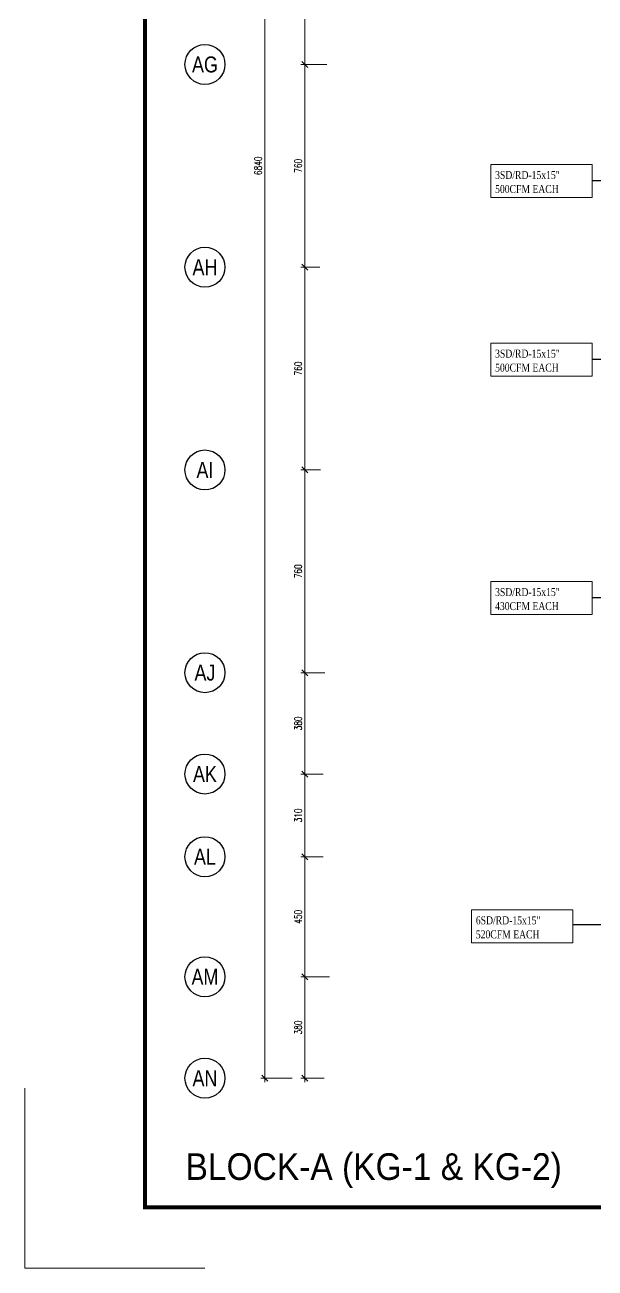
# Model space of a CAD drawing. Extents: x 278386 to 404536, y 8015 to 97114.
# Drawn here: x 278386 to 299771, y 8015 to 54619 of the extents above; entities that cross this region are included whole.
import ezdxf
from ezdxf.enums import TextEntityAlignment as Align

# ---------------------------------------------------------------- set-up
doc = ezdxf.new("R2010")
doc.units = 0
doc.header["$LTSCALE"] = 2
doc.header["$MEASUREMENT"] = 0
doc.layers.get('0').update_dxf_attribs({"color": 1})
for name, color, linetype, lineweight in [('-D', 2, 'Continuous', 13), ('-DT', 4, 'Continuous', 13), ('1-BLOCK-A_FLOOR PLAN$0$AXDIM', 1, 'Continuous', 13)]:
    doc.layers.add(name, color=color, linetype=linetype, lineweight=lineweight)
for name, color, linetype in [('1-BLOCK-A_FLOOR PLAN$0$AXIS-NOS', 1, 'Continuous'), ('1-BLOCK-A_FLOOR PLAN$0$TEXT-REF.', 1, 'Continuous'), ('1-BLOCK-A_FLOOR PLAN$0$TITLE', 1, 'Continuous'), ('ext', 93, 'Continuous'), ('TITLE-A$0$-ABC', 1, 'Continuous')]:
    doc.layers.add(name, color=color, linetype=linetype)
doc.styles.add('1-BLOCK-A_FLOOR PLAN$0$ARIAL', font='arial.ttf', dxfattribs={"width": 0.8})
doc.styles.add('1-BLOCK-A_FLOOR PLAN$0$DIMTEXT', font='romans.shx', dxfattribs={"width": 0.75})
doc.styles.add('1-BLOCK-A_FLOOR PLAN$0$TITLE', font='arial.ttf')
doc.styles.add('DIMTEXT', font='romans.shx', dxfattribs={"width": 0.75})
doc.styles.add('IBA', font='romantic.ttf', dxfattribs={"width": 0.8, "height": 0.3})
doc.dimstyles.new('LEADER', dxfattribs={"dimscale": 0.2, "dimtxt": 1.8, "dimasz": 2, "dimexe": 2, "dimexo": 1.5, "dimgap": 1, "dimtad": 1, "dimlfac": 100, "dimzin": 13, "dimdsep": 46, "dimtxsty": 'DIMTEXT', "dimcen": 1.5, "dimdle": 2, "dimclrd": 4, "dimclre": 256, "dimclrt": 4, "dimadec": 0, "dimazin": 0, "dimtfac": 1, "dimtix": 1, "dimtmove": 2, "dimatfit": 0, "dimfxl": 2, "dimtolj": 1, "dimtzin": 13, "dimarcsym": 0})

# ---------------------------------------------------------------- blocks, each defined once
blk = doc.blocks.new('1-BLOCK-A_FLOOR PLAN$0$GRID')
at = {"layer": '1-BLOCK-A_FLOOR PLAN$0$AXIS-NOS', "linetype": 'Continuous'}
blk.add_circle((0, 0), 5, dxfattribs=at)
at = {"layer": '1-BLOCK-A_FLOOR PLAN$0$AXIS-NOS', "linetype": 'Continuous', "style": '1-BLOCK-A_FLOOR PLAN$0$ARIAL', "width": 0.8}
blk.add_attdef('GRID', text='', height=4, dxfattribs=at).set_placement((0, 0), align=Align.MIDDLE)
blk = doc.blocks.new('1-BLOCK-A_FLOOR PLAN$0$_Oblique')
at = {"color": 0, "linetype": 'ByBlock', "lineweight": -2}
blk.add_line((-0.5, -0.5), (0.5, 0.5), dxfattribs=at)
blk = doc.blocks.new('1-BLOCK-A_FLOOR PLAN', base_point=(138.43, 17.087))
at = {"layer": '1-BLOCK-A_FLOOR PLAN$0$AXDIM', "color": 8}
for p, q in [((23.462, 21.75), (23.462, 90.45)), ((24.962, 59.75), (24.962, 67.65)), ((25.788, 59.9), (24.812, 59.9)), ((25.788, 59.9), (24.812, 59.9)), ((24.962, 52.15), (24.962, 60.05)), ((25.516, 52.3), (24.812, 52.3)), ((25.516, 52.3), (24.812, 52.3)), ((24.962, 44.55), (24.962, 52.45)), ((24.962, 36.95), (24.962, 44.85)), ((25.542, 44.7), (24.812, 44.7)), ((25.542, 44.7), (24.812, 44.7)), ((25.711, 37.1), (24.812, 37.1)), ((25.12, 37.1), (24.812, 37.1)), ((24.962, 33.15), (24.962, 37.25)), ((25.65, 33.3), (24.812, 33.3)), ((25.65, 33.3), (24.812, 33.3)), ((24.962, 30.05), (24.962, 33.45)), ((24.962, 25.55), (24.962, 30.35)), ((25.65, 30.2), (24.812, 30.2)), ((25.65, 30.2), (24.812, 30.2)), ((25.886, 25.7), (24.812, 25.7)), ((25.886, 25.7), (24.812, 25.7)), ((24.962, 25.85), (24.962, 21.75)), ((24.487, 21.9), (23.312, 21.9)), ((25.687, 21.9), (24.812, 21.9))]:
    blk.add_line(p, q, dxfattribs=at)
at = {"layer": '1-BLOCK-A_FLOOR PLAN$0$AXDIM', "color": 8, "xscale": 0.225, "yscale": 0.225, "zscale": 0.225}
for p, rotation in [((24.962, 59.9), 90), ((24.962, 59.9), 270), ((24.962, 52.3), 270), ((24.962, 52.3), 90), ((24.962, 44.7), 90), ((24.962, 44.7), 270), ((24.962, 37.1), 90), ((24.962, 37.1), 270), ((24.962, 33.3), 90), ((24.962, 33.3), 270), ((24.962, 30.2), 270), ((24.962, 30.2), 90), ((24.962, 25.7), 90), ((24.962, 25.7), 270), ((23.462, 21.9), 270), ((24.962, 21.9), 270)]:
    blk.add_blockref('1-BLOCK-A_FLOOR PLAN$0$_Oblique', p, dxfattribs=dict(at, rotation=rotation))
at = {"layer": '1-BLOCK-A_FLOOR PLAN$0$AXIS-NOS', "color": 8}
ref = blk.add_blockref('1-BLOCK-A_FLOOR PLAN$0$GRID', (21.212, 59.9), dxfattribs=dict(at, xscale=0.1499999999999995, yscale=0.1499999999999995, zscale=0.1499999999999995))
ref.add_attrib('GRID', 'AG', dxfattribs={"layer": '1-BLOCK-A_FLOOR PLAN$0$TITLE', "color": 0, "height": 0.6, "style": '1-BLOCK-A_FLOOR PLAN$0$TITLE', "width": 0.8}).set_placement((21.212, 59.9), align=Align.MIDDLE)
ref = blk.add_blockref('1-BLOCK-A_FLOOR PLAN$0$GRID', (21.212, 52.3), dxfattribs=dict(at, xscale=0.1499999999999995, yscale=0.1499999999999995, zscale=0.1499999999999995))
ref.add_attrib('GRID', 'AH', dxfattribs={"layer": '1-BLOCK-A_FLOOR PLAN$0$TITLE', "color": 0, "height": 0.6, "style": '1-BLOCK-A_FLOOR PLAN$0$TITLE', "width": 0.8}).set_placement((21.212, 52.3), align=Align.MIDDLE)
ref = blk.add_blockref('1-BLOCK-A_FLOOR PLAN$0$GRID', (21.212, 44.7), dxfattribs=dict(at, xscale=0.1499999999999995, yscale=0.1499999999999995, zscale=0.1499999999999995))
ref.add_attrib('GRID', 'AI', dxfattribs={"layer": '1-BLOCK-A_FLOOR PLAN$0$TITLE', "color": 0, "height": 0.6, "style": '1-BLOCK-A_FLOOR PLAN$0$TITLE', "width": 0.8}).set_placement((21.212, 44.7), align=Align.MIDDLE)
ref = blk.add_blockref('1-BLOCK-A_FLOOR PLAN$0$GRID', (21.212, 37.1), dxfattribs=dict(at, xscale=0.1499999999999995, yscale=0.1499999999999995, zscale=0.1499999999999995))
ref.add_attrib('GRID', 'AJ', dxfattribs={"layer": '1-BLOCK-A_FLOOR PLAN$0$TITLE', "color": 0, "height": 0.6, "style": '1-BLOCK-A_FLOOR PLAN$0$TITLE', "width": 0.8}).set_placement((21.212, 37.1), align=Align.MIDDLE)
ref = blk.add_blockref('1-BLOCK-A_FLOOR PLAN$0$GRID', (21.212, 33.3), dxfattribs=dict(at, xscale=0.1499999999999995, yscale=0.1499999999999995, zscale=0.1499999999999995))
ref.add_attrib('GRID', 'AK', dxfattribs={"layer": '1-BLOCK-A_FLOOR PLAN$0$TITLE', "color": 0, "height": 0.6, "style": '1-BLOCK-A_FLOOR PLAN$0$TITLE', "width": 0.8}).set_placement((21.212, 33.3), align=Align.MIDDLE)
ref = blk.add_blockref('1-BLOCK-A_FLOOR PLAN$0$GRID', (21.212, 30.2), dxfattribs=dict(at, xscale=0.1499999999999995, yscale=0.1499999999999995, zscale=0.1499999999999995))
ref.add_attrib('GRID', 'AL', dxfattribs={"layer": '1-BLOCK-A_FLOOR PLAN$0$TITLE', "color": 0, "height": 0.6, "style": '1-BLOCK-A_FLOOR PLAN$0$TITLE', "width": 0.8}).set_placement((21.212, 30.2), align=Align.MIDDLE)
ref = blk.add_blockref('1-BLOCK-A_FLOOR PLAN$0$GRID', (21.212, 25.7), dxfattribs=dict(at, xscale=0.1499999999999995, yscale=0.1499999999999995, zscale=0.1499999999999995))
ref.add_attrib('GRID', 'AM', dxfattribs={"layer": '1-BLOCK-A_FLOOR PLAN$0$TITLE', "color": 0, "height": 0.6, "style": '1-BLOCK-A_FLOOR PLAN$0$TITLE', "width": 0.8}).set_placement((21.212, 25.7), align=Align.MIDDLE)
ref = blk.add_blockref('1-BLOCK-A_FLOOR PLAN$0$GRID', (21.212, 21.9), dxfattribs=dict(at, xscale=0.1499999999999995, yscale=0.1499999999999995, zscale=0.1499999999999995))
ref.add_attrib('GRID', 'AN', dxfattribs={"layer": '1-BLOCK-A_FLOOR PLAN$0$TITLE', "color": 0, "height": 0.6, "style": '1-BLOCK-A_FLOOR PLAN$0$TITLE', "width": 0.8}).set_placement((21.212, 21.9), align=Align.MIDDLE)
at = {"layer": '1-BLOCK-A_FLOOR PLAN$0$AXDIM', "color": 8, "char_height": 0.27, "attachment_point": 5, "rotation": 90, "style": '1-BLOCK-A_FLOOR PLAN$0$DIMTEXT'}
for s, insert in [('\\A1;6840', (23.207, 56.1)), ('\\A1;760', (24.707, 56.1)), ('\\A1;760', (24.707, 48.5)), ('\\A1;760', (24.707, 40.9)), ('\\A1;380', (24.707, 35.2)), ('\\A1;310', (24.707, 31.75)), ('\\A1;450', (24.707, 27.95)), ('\\A1;380', (24.707, 23.8))]:
    blk.add_mtext(s, dxfattribs=dict(at, insert=insert))
at = {"layer": '1-BLOCK-A_FLOOR PLAN$0$TEXT-REF.', "color": 8, "style": '1-BLOCK-A_FLOOR PLAN$0$ARIAL', "width": 0.9}
blk.add_text('BLOCK-A (KG-1 & KG-2)', height=1, dxfattribs=at).set_placement((27.54, 18.086), align=Align.CENTER)
blk = doc.blocks.new('A$C51B27907')
blk.add_blockref('1-BLOCK-A_FLOOR PLAN', (123.971, 2.307))

msp = doc.modelspace()

# ---------------------------------------------------------------- linework, layer by layer
at = {"layer": '-D'}
for points in [[(295857, 49390), (299657, 49390), (299657, 48151), (295857, 48151)], [(295857, 42693), (299657, 42693), (299657, 41454), (295857, 41454)], [(295857, 33755), (299657, 33755), (299657, 32517), (295857, 32517)], [(295134, 21450), (298935, 21450), (298935, 20211), (295134, 20211)]]:
    msp.add_lwpolyline(points, close=True, dxfattribs=at)
at = {"layer": '-DT', "color": 4}
msp.add_lwpolyline([(285136, 8015), (278386, 8015), (278386, 14765)], dxfattribs=at)
at = {"layer": 'TITLE-A$0$-ABC', "color": 3, "const_width": 150}
msp.add_lwpolyline([(282886, 94397), (402286, 94397), (402286, 10295), (282886, 10295)], close=True, dxfattribs=at)

# ---------------------------------------------------------------- block references
at = {"layer": 'ext', "linetype": 'Continuous', "xscale": 1000, "yscale": 1000, "zscale": 1000}
msp.add_blockref('A$C51B27907', (278386, 8015), dxfattribs=at)

# ---------------------------------------------------------------- texts
at = {"layer": '-DT', "style": 'IBA', "width": 0.8}
for s, p in [('3SD/RD-15x15"', (296019, 48841)), ('500CFM EACH', (296019, 48316)), ('3SD/RD-15x15"', (296019, 42145)), ('500CFM EACH', (296019, 41620)), ('3SD/RD-15x15"', (296019, 33207)), ('430CFM EACH', (296019, 32682)), ('6SD/RD-15x15"', (295297, 20902)), ('520CFM EACH', (295297, 20377))]:
    msp.add_text(s, height=300, dxfattribs=at).set_placement(p)

# ---------------------------------------------------------------- leaders
at = {"layer": '-DT'}
for points in [[(306017, 48770), (299657, 48770)], [(306017, 42074), (299657, 42074)], [(306017, 33136), (299657, 33136)], [(301440, 20880), (298933, 20880)]]:
    msp.add_leader(points, dimstyle='LEADER', override={"dimgap": 1, "dimtad": 0}, dxfattribs=at)

doc.saveas('drawing.dxf')
